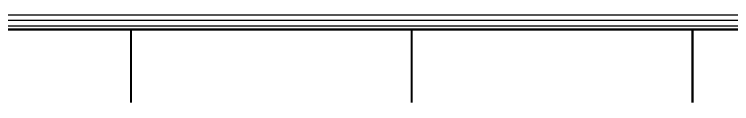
# Model space of a CAD drawing. Header units: millimetres. Extents: x -700 to 169160, y -35650 to 6360.
# Drawn here: x 19901 to 39575, y -28930 to -26482 of the extents above; entities that cross this region are included whole.
import ezdxf

# ---------------------------------------------------------------- set-up
doc = ezdxf.new("R2010")
doc.units = ezdxf.units.MM
doc.layers.add('SAI-S-STEEL', color=5, linetype='Continuous', lineweight=35)

msp = doc.modelspace()

# ---------------------------------------------------------------- linework, layer by layer
at = {"layer": 'SAI-S-STEEL'}
for points, const_width in [([(0, -26500), (77000, -26500)], 35), ([(0, -26650), (77000, -26650)], 35), ([(0, -26800), (77000, -26800)], 35), ([(15400, -26900), (23100, -26900)], 60), ([(23100, -28900), (23100, -26900)], 60), ([(23100, -26900), (30800, -26900)], 60), ([(30800, -28900), (30800, -26900)], 60), ([(30800, -26900), (38500, -26900)], 60), ([(38500, -28900), (38500, -26900)], 60), ([(38500, -26900), (46200, -26900)], 60)]:
    msp.add_lwpolyline(points, dxfattribs=dict(at, const_width=const_width))

doc.saveas('drawing.dxf')
